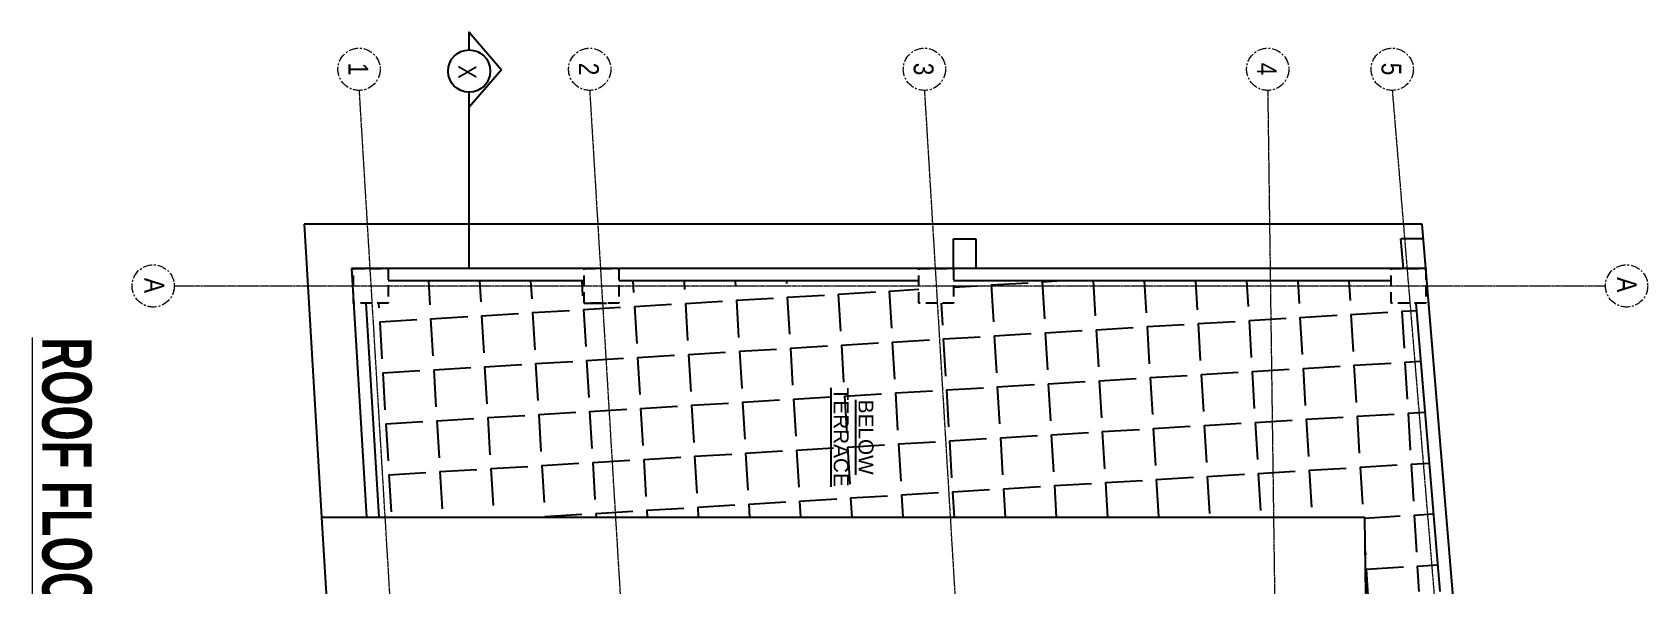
# Model space of a CAD drawing. Header units: inches. Extents: x -10117506 to -5032697, y -6529230 to -3253155.
# Drawn here: x -5061833 to -5061180, y -3255458 to -3255235 of the extents above; entities that cross this region are included whole.
import ezdxf

# ---------------------------------------------------------------- set-up
doc = ezdxf.new("R2010")
doc.units = ezdxf.units.IN
doc.header["$LTSCALE"] = 2
doc.header["$MEASUREMENT"] = 0
doc.linetypes.add('CENTER', pattern=[2, 1.25, -0.25, 0.25, -0.25])
doc.linetypes.add('HIDDEN', pattern=[0.375, 0.25, -0.125])
doc.layers.get('0').update_dxf_attribs({"linetype": 'CONTINUOUS'})
doc.layers.add('A-Hatch', color=7, linetype='CONTINUOUS')
for name, color, linetype, lineweight in [('Annotations-Bold.w', 177, 'CONTINUOUS', 13), ('TEXT', 181, 'CONTINUOUS', 25), ('Text-100.w', 254, 'CONTINUOUS', 9)]:
    doc.layers.add(name, color=color, linetype=linetype, lineweight=lineweight)
doc.styles.add('ARAIL', font='ARIALN.TTF')
doc.styles.add('Arial', font='arial.ttf', dxfattribs={"width": 0.8, "height": 12})
doc.styles.add('arial.', font='arial.ttf')

msp = doc.modelspace()

# ---------------------------------------------------------------- hatches: boundary and pattern name
at = {"layer": 'A-Hatch', "ltscale": 0.5}
h = msp.add_hatch(dxfattribs=at)
h.set_pattern_fill('ANGLE', color=256, scale=75, angle=273.45713)
h.set_pattern_definition([(273.45713447, (-1805671.68, -8303500.061), (20.587466465, 1.243724074), [15, -5.625]), (3.45713447, (-1805671.68, -8303500.061), (-1.243724074, 20.587466465), [15, -5.625])])
h.paths.add_polyline_path([(-5061460.56, -3255335.06), (-5061460.56, -3255344.06), (-5061474.56, -3255344.06), (-5061474.56, -3255335.06), (-5061595.8, -3255335.06), (-5061595.8, -3255344.06), (-5061609.8, -3255344.06), (-5061609.8, -3255335.06), (-5061688.97, -3255335.06), (-5061688.97, -3255344.06), (-5061697.97, -3255344.06), (-5061692.77, -3255430.48), (-5061294.46, -3255430.48), (-5061293.86, -3255469.48), (-5061272.92, -3255469.48), (-5061272.92, -3255460.48), (-5061263.94, -3255460.48), (-5061273.62, -3255344.06), (-5061283.77, -3255344.06), (-5061283.77, -3255335.06)])
h.paths.add_polyline_path([(-5061511.78, -3255376.8), (-5061511.78, -3255419.85), (-5061489.31, -3255419.85), (-5061489.31, -3255376.8)], flags=24)

# ---------------------------------------------------------------- linework, layer by layer
at = {"ltscale": 0.5}
for p, q in [((-5061271.26, -3255312.06), (-5061722.93, -3255312.06)), ((-5061722.93, -3255312.06), (-5061715.88, -3255430.48)), ((-5061255.27, -3255504.48), (-5061271.26, -3255312.06)), ((-5061460.56, -3255330.06), (-5061460.56, -3255318.06)), ((-5061460.56, -3255318.06), (-5061451.56, -3255318.06)), ((-5061451.56, -3255318.06), (-5061451.56, -3255330.06)), ((-5061270.76, -3255318.06), (-5061279.79, -3255318.06)), ((-5061278.8, -3255330.06), (-5061279.79, -3255318.06)), ((-5061269.77, -3255330.06), (-5061703.82, -3255330.06)), ((-5061703.82, -3255330.06), (-5061697.8, -3255430.48)), ((-5061257.76, -3255474.48), (-5061269.77, -3255330.06)), ((-5061609.8, -3255335.06), (-5061688.97, -3255335.06)), ((-5061474.56, -3255335.06), (-5061595.8, -3255335.06)), ((-5061283.77, -3255335.06), (-5061460.56, -3255335.06)), ((-5061697.97, -3255344.06), (-5061692.77, -3255430.48)), ((-5061609.8, -3255344.06), (-5061600.78, -3255344.06)), ((-5061263.94, -3255460.48), (-5061273.62, -3255344.06)), ((-5061715.88, -3255430.48), (-5061705.99, -3255592.64)), ((-5061715.88, -3255430.48), (-5061294.46, -3255430.48)), ((-5061291.95, -3255592.64), (-5061294.46, -3255430.48))]:
    msp.add_line(p, q, dxfattribs=at)
at = {"linetype": 'HIDDEN', "ltscale": 9}
for points in [[(-5061688.97, -3255330.06), (-5061688.97, -3255344.06), (-5061702.97, -3255344.06), (-5061702.97, -3255330.06)], [(-5061595.8, -3255330.06), (-5061595.8, -3255344.06), (-5061609.8, -3255344.06), (-5061609.8, -3255330.06)], [(-5061460.56, -3255330.06), (-5061460.56, -3255344.06), (-5061474.56, -3255344.06), (-5061474.56, -3255330.06)], [(-5061269.77, -3255330.06), (-5061269.77, -3255344.06), (-5061283.77, -3255344.06), (-5061283.77, -3255330.06)]]:
    msp.add_lwpolyline(points, close=True, dxfattribs=at)
at = {"layer": 'Annotations-Bold.w', "linetype": 'CENTER', "ltscale": 0.3}
for p, q in [((-5061700.75, -3255258.06), (-5061676.18, -3255664.64)), ((-5061607.58, -3255258.06), (-5061583.01, -3255664.64)), ((-5061472.33, -3255258.06), (-5061447.77, -3255664.64)), ((-5061333.64, -3255258.06), (-5061328.09, -3255664.64)), ((-5061283.33, -3255258.06), (-5061249.54, -3255664.64)), ((-5061775.4, -3255337.06), (-5061197.18, -3255337.06))]:
    msp.add_line(p, q, dxfattribs=at)
at = {"layer": 'Annotations-Bold.w', "linetype": 'CENTER', "ltscale": 1.5}
for centre in [(-5061700.75, -3255249.52), (-5061607.58, -3255249.52), (-5061472.33, -3255249.52), (-5061333.64, -3255249.52), (-5061283.33, -3255249.52), (-5061783.93, -3255337.06), (-5061188.65, -3255337.06)]:
    msp.add_circle(centre, 8.53, dxfattribs=at)
at = {"layer": 'TEXT'}
for points in [[(-5061656.27, -3255241.72), (-5061656.27, -3255234.58), (-5061643.19, -3255249.72), (-5061656.27, -3255264.86)], [(-5061656.27, -3255330.06), (-5061656.27, -3255258.79)]]:
    msp.add_lwpolyline(points, dxfattribs=at)
msp.add_circle((-5061656.27, -3255250.26), 8.53, dxfattribs=at)

# ---------------------------------------------------------------- texts
at = {"layer": 'Annotations-Bold.w', "linetype": 'CENTER', "ltscale": 1.5, "char_height": 8, "attachment_point": 1, "rotation": 270, "style": 'ARAIL'}
for s, insert in [('1', (-5061697.07, -3255246.88)), ('2', (-5061603.9, -3255246.88)), ('3', (-5061468.66, -3255246.88)), ('4', (-5061329.96, -3255246.88)), ('5', (-5061279.66, -3255246.88)), ('A', (-5061779.47, -3255333.82)), ('A', (-5061184.51, -3255333.52))]:
    msp.add_mtext_dynamic_manual_height_columns(s, width=6.5393, gutter_width=100, heights=[0], dxfattribs=dict(at, insert=insert))
at = {"layer": 'TEXT', "insert": (-5061653.44, -3255253.34), "char_height": 7.2, "attachment_point": 3, "rotation": 270, "style": 'ARAIL'}
msp.add_mtext_dynamic_manual_height_columns('X', width=125.4648, gutter_width=90, heights=[0], dxfattribs=at)
at = {"layer": 'TEXT', "lineweight": -2, "insert": (-5061501, -3255398.2), "char_height": 6, "width": 127.5059, "attachment_point": 5, "rotation": 270, "style": 'arial.'}
msp.add_mtext('{\\LBELOW \\PTERRACE}', dxfattribs=at)
at = {"layer": 'Text-100.w', "insert": (-5061808.77, -3255446.46), "char_height": 20, "width": 213.0041, "attachment_point": 2, "rotation": 270, "style": 'Arial'}
msp.add_mtext('\\A1;{\\fArial Narrow|b1|i0|c0|p34;\\LROOF FLOOR PLAN}', dxfattribs=at)

doc.saveas('drawing.dxf')
